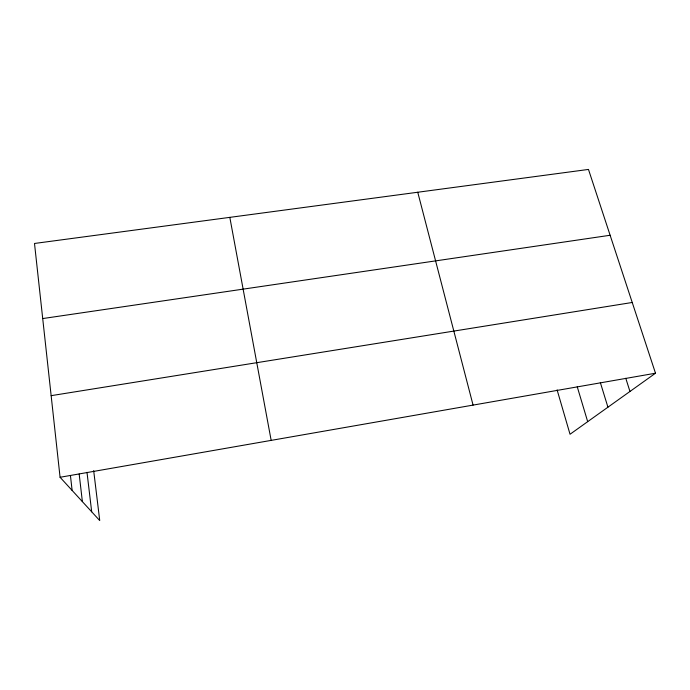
<?xml version="1.0" encoding="UTF-8"?>
<svg xmlns="http://www.w3.org/2000/svg" width="690" height="690" viewBox="0 0 690 690"><rect width="100%" height="100%" fill="white"/><g stroke="black" fill="none" stroke-linecap="round" stroke-linejoin="round"><path stroke-width="1.03" d="M93.676 470.649L99.731 520.57L60.073 477.273L34.5 243.466L588.475 169.43L655.5 373.221L570.035 434.26L557.097 389.867M60.073 477.273L655.5 373.221M51.146 395.663L632.23 302.479M42.711 318.564L610.124 235.264M625.778 378.275L629.961 391.463M600.343 382.562L607.933 407.195M577.245 386.771L587.682 421.659M417.752 192.243L473.073 405.108M229.822 217.367L271.161 440.393M87 472.331L91.692 511.799M79.169 473.995L82.377 501.621M70.432 475.531L72.122 490.426"/></g></svg>
